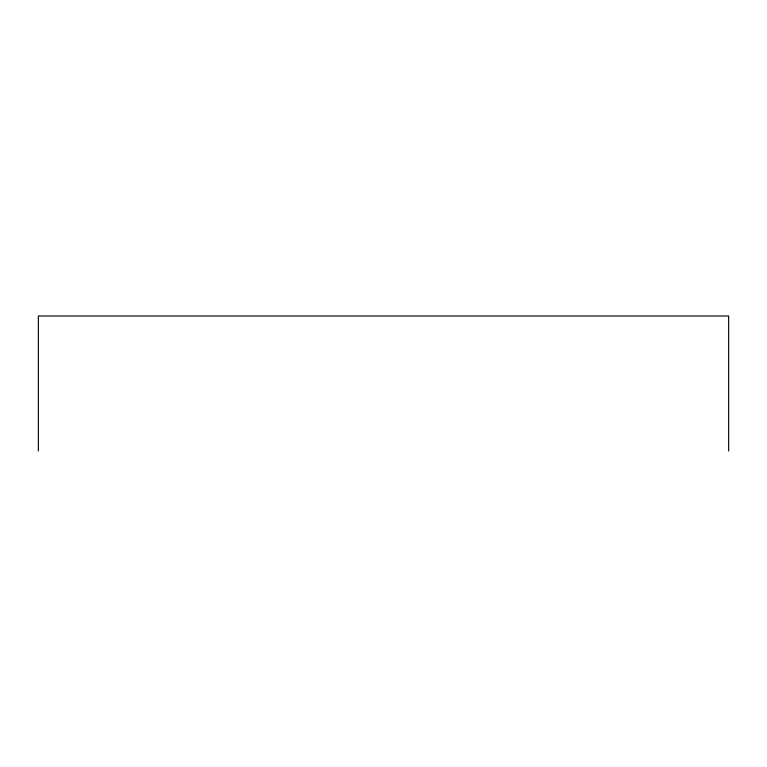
<?xml version="1.0" encoding="UTF-8"?>
<svg xmlns="http://www.w3.org/2000/svg" width="767" height="767" viewBox="0 0 767 767"><rect width="100%" height="100%" fill="white"/><g stroke="black" fill="none" stroke-linecap="round" stroke-linejoin="round"><path stroke-width="1.15" d="M728.65 450.996L728.65 316.004L38.35 316.004L38.35 450.996"/></g></svg>
